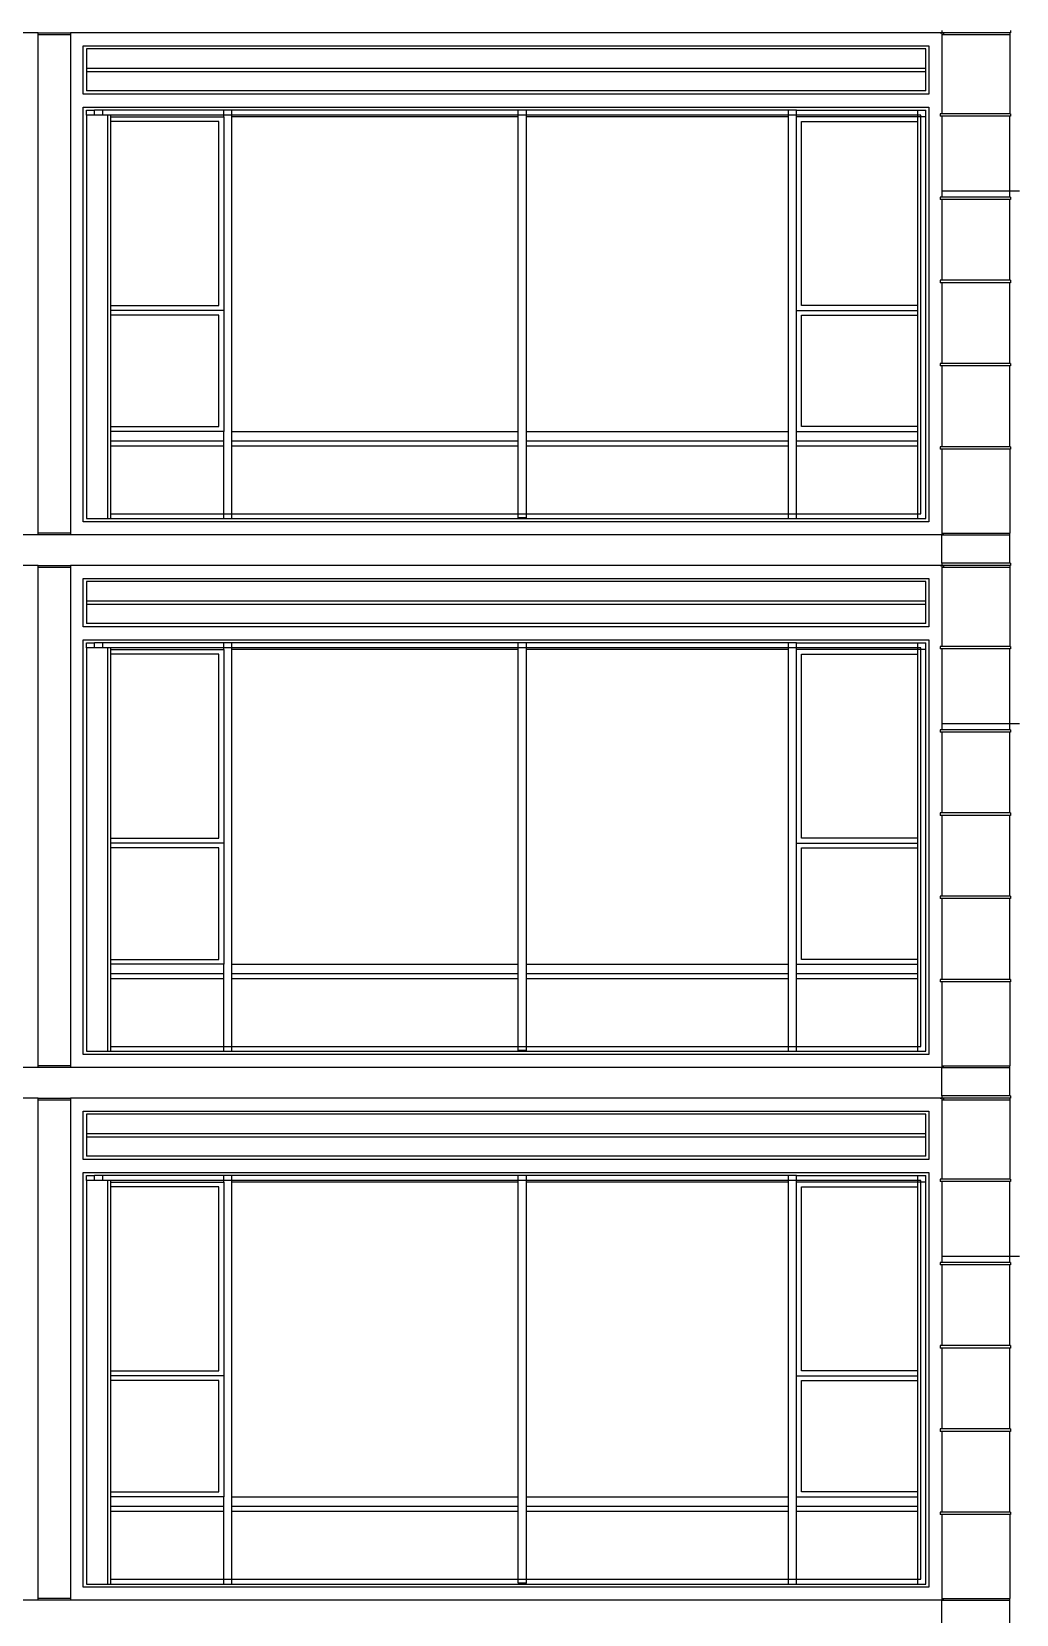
# Model space of a CAD drawing. Extents: x -311 to 61613, y 0 to 58400.
# Drawn here: x 20960 to 27061, y 20012 to 29817 of the extents above; entities that cross this region are included whole.
import ezdxf

# ---------------------------------------------------------------- set-up
doc = ezdxf.new("R2010")
doc.units = 0
doc.header["$LTSCALE"] = 1000
doc.header["$MEASUREMENT"] = 0
doc.layers.add('AD-AREA-OUTL', color=31, linetype='Continuous')

msp = doc.modelspace()

# ---------------------------------------------------------------- linework, layer by layer
at = {"layer": 'AD-AREA-OUTL', "color": 252}
for p, q in [((20999.8, 29810.1), (18157.4, 29810.1)), ((20999.8, 29810.1), (21199.8, 29810.1)), ((20999.8, 29800.1), (20999.8, 29810.1)), ((26589.9, 29810.1), (21199.8, 29810.1)), ((21199.8, 29810.1), (21199.8, 29800.1)), ((26589.9, 29810.1), (26599.8, 29810.1)), ((26589.9, 29810.1), (26589.9, 29809.2)), ((26599.8, 29809.2), (26589.9, 29809.2)), ((26599.8, 29824.3), (26599.8, 29810.1)), ((26609.7, 29809.2), (26599.8, 29809.2)), ((26599.8, 29809.2), (26599.8, 29800.1)), ((27019.9, 29809.2), (26609.7, 29809.2)), ((26609.7, 29809.2), (26609.7, 29800.1)), ((27025.2, 29809.2), (27019.9, 29809.2)), ((27019.9, 29809.2), (27019.9, 29800.1)), ((27025.2, 29824.3), (27025.2, 29809.2)), ((20999.8, 26710.1), (20999.8, 29800.1)), ((20999.8, 29800.1), (21199.8, 29800.1)), ((21199.8, 29800.1), (21199.8, 26710.1)), ((21279.9, 29430.1), (21279.9, 29730.1)), ((21279.9, 29730.1), (26519.7, 29730.1)), ((21299.6, 29710.1), (21299.6, 29590.1)), ((26500, 29710.1), (21299.6, 29710.1)), ((26500, 29590.1), (26500, 29710.1)), ((26519.7, 29730.1), (26519.7, 29430.1)), ((26599.8, 29800.1), (26609.7, 29800.1)), ((26599.8, 29800.1), (26599.8, 29308.4)), ((26609.7, 29800.1), (27019.9, 29800.1)), ((27019.9, 29800.1), (27019.9, 29308.4)), ((21299.6, 29590.1), (21299.6, 29570.1)), ((21299.6, 29590.1), (26500, 29590.1)), ((21299.6, 29570.1), (26500, 29570.1)), ((21299.6, 29570.1), (21299.6, 29450.1)), ((26500, 29570.1), (26500, 29590.1)), ((26500, 29450.1), (26500, 29570.1)), ((26519.7, 29430.1), (21279.9, 29430.1)), ((26500, 29450.1), (21299.6, 29450.1)), ((21279.9, 29350.1), (26519.7, 29350.1)), ((21279.9, 26780.1), (21279.9, 29350.1)), ((21299.6, 29330.1), (21349.7, 29330.1)), ((21299.6, 29300.1), (21299.6, 29330.1)), ((21399.8, 29330.1), (21349.7, 29330.1)), ((21349.7, 29300.1), (21349.7, 29330.1)), ((22149.8, 29330.1), (21399.8, 29330.1)), ((21399.8, 29300.1), (21399.8, 29330.1)), ((22199.9, 29330.1), (22149.8, 29330.1)), ((22149.8, 29300.1), (22149.8, 29330.1)), ((23974.8, 29330.1), (22199.9, 29330.1)), ((22199.9, 29300.1), (22199.9, 29330.1)), ((23974.8, 29300.1), (23974.8, 29330.1)), ((24024.9, 29330.1), (23974.8, 29330.1)), ((24024.9, 29300.1), (24024.9, 29330.1)), ((25649.8, 29330.1), (24024.9, 29330.1)), ((25699.8, 29330.1), (25649.8, 29330.1)), ((25649.8, 29300.1), (25649.8, 29330.1)), ((25699.8, 29330.1), (26449.9, 29330.1)), ((25699.8, 29300.1), (25699.8, 29330.1)), ((26449.9, 29330.1), (26500, 29330.1)), ((26449.9, 29300.1), (26449.9, 29330.1)), ((26500, 29290.1), (26500, 29330.1)), ((26519.7, 29350.1), (26519.7, 26780.1)), ((21299.6, 29300.1), (21299.6, 26800.1)), ((21349.7, 29300.1), (21299.6, 29300.1)), ((21399.8, 29300.1), (21349.7, 29300.1)), ((21429.8, 29300.1), (21399.8, 29300.1)), ((21429.8, 29300.1), (21429.8, 26800.1)), ((21449.9, 29300.1), (21429.8, 29300.1)), ((22149.8, 29300.1), (21449.9, 29300.1)), ((21449.9, 29290.1), (21449.9, 29300.1)), ((21449.9, 29260.1), (21449.9, 29290.1)), ((21449.9, 29290.1), (22149.8, 29290.1)), ((21449.9, 28120.1), (21449.9, 29260.1)), ((22119.9, 29260.1), (21449.9, 29260.1)), ((22119.9, 28120.1), (22119.9, 29260.1)), ((22199.9, 29300.1), (22149.8, 29300.1)), ((22149.8, 29290.1), (22149.8, 29300.1)), ((22149.8, 29290.1), (22149.8, 28090.1)), ((23974.8, 29300.1), (22199.9, 29300.1)), ((22199.9, 29290.1), (22199.9, 29300.1)), ((22199.9, 27340.1), (22199.9, 29290.1)), ((23974.8, 29290.1), (22199.9, 29290.1)), ((24024.9, 29300.1), (23974.8, 29300.1)), ((23974.8, 29290.1), (23974.8, 29300.1)), ((23974.8, 27340.1), (23974.8, 29290.1)), ((25649.8, 29300.1), (24024.9, 29300.1)), ((24024.9, 29290.1), (24024.9, 29300.1)), ((24024.9, 27340.1), (24024.9, 29290.1)), ((25649.8, 29290.1), (24024.9, 29290.1)), ((25699.8, 29300.1), (25649.8, 29300.1)), ((25649.8, 29290.1), (25649.8, 29300.1)), ((25649.8, 27340.1), (25649.8, 29290.1)), ((26449.9, 29300.1), (25699.8, 29300.1)), ((25699.8, 29290.1), (25699.8, 29300.1)), ((25699.8, 28090.1), (25699.8, 29290.1)), ((26449.9, 29290.1), (25699.8, 29290.1)), ((25729.8, 29260.1), (26449.9, 29260.1)), ((25729.8, 28120.1), (25729.8, 29260.1)), ((26470, 29300.1), (26449.9, 29300.1)), ((26449.9, 29290.1), (26449.9, 29300.1)), ((26449.9, 29260.1), (26449.9, 29290.1)), ((26470, 29290.1), (26449.9, 29290.1)), ((26449.9, 28120.1), (26449.9, 29260.1)), ((26470, 29290.1), (26470, 29300.1)), ((26500, 29290.1), (26470, 29290.1)), ((26470, 26830.1), (26470, 29290.1)), ((26500, 26800.1), (26500, 29290.1)), ((26599.8, 29308.4), (26589.9, 29308.4)), ((26589.9, 29308.4), (26589.9, 29293.4)), ((26599.8, 29293.4), (26589.9, 29293.4)), ((27019.9, 29308.4), (26599.8, 29308.4)), ((27019.9, 29293.4), (26599.8, 29293.4)), ((26599.8, 29293.4), (26599.8, 28830.1)), ((27025.2, 29308.4), (27019.9, 29308.4)), ((27025.2, 29293.4), (27019.9, 29293.4)), ((27019.9, 28830.1), (27019.9, 29293.4)), ((27025.2, 29308.4), (27025.2, 29293.4)), ((26599.8, 28830.1), (26599.8, 28792.6)), ((26599.8, 28830.1), (27019.9, 28830.1)), ((27019.9, 28792.6), (27019.9, 28830.1)), ((27019.9, 28830.1), (27079.9, 28830.1)), ((26599.8, 28792.6), (26589.9, 28792.6)), ((26589.9, 28792.6), (26589.9, 28777.6)), ((26599.8, 28777.6), (26589.9, 28777.6)), ((27019.9, 28792.6), (26599.8, 28792.6)), ((27019.9, 28777.6), (26599.8, 28777.6)), ((26599.8, 28777.6), (26599.8, 28276.8)), ((27025.2, 28792.6), (27019.9, 28792.6)), ((27025.2, 28777.6), (27019.9, 28777.6)), ((27019.9, 28276.8), (27019.9, 28777.6)), ((27025.2, 28792.6), (27025.2, 28777.6)), ((26599.8, 28276.8), (26589.9, 28276.8)), ((26589.9, 28276.8), (26589.9, 28261.7)), ((26599.8, 28261.7), (26589.9, 28261.7)), ((27019.9, 28276.8), (26599.8, 28276.8)), ((27019.9, 28261.7), (26599.8, 28261.7)), ((26599.8, 28261.7), (26599.8, 27760.9)), ((27025.2, 28276.8), (27019.9, 28276.8)), ((27025.2, 28261.7), (27019.9, 28261.7)), ((27019.9, 27760.9), (27019.9, 28261.7)), ((27025.2, 28276.8), (27025.2, 28261.7)), ((21449.9, 28090.1), (21449.9, 28120.1)), ((21449.9, 28120.1), (22119.9, 28120.1)), ((21449.9, 28060.1), (21449.9, 28090.1)), ((22149.8, 28090.1), (21449.9, 28090.1)), ((21449.9, 27370.1), (21449.9, 28060.1)), ((22119.9, 28060.1), (21449.9, 28060.1)), ((22119.9, 27370.1), (22119.9, 28060.1)), ((22149.8, 28090.1), (22149.8, 27340.1)), ((25699.8, 27340.1), (25699.8, 28090.1)), ((25699.8, 28090.1), (26449.9, 28090.1)), ((26449.9, 28120.1), (25729.8, 28120.1)), ((25729.8, 28060.1), (26449.9, 28060.1)), ((25729.8, 27370.1), (25729.8, 28060.1)), ((26449.9, 28090.1), (26449.9, 28120.1)), ((26449.9, 28060.1), (26449.9, 28090.1)), ((26449.9, 27370.1), (26449.9, 28060.1)), ((26599.8, 27760.9), (26589.9, 27760.9)), ((26589.9, 27760.9), (26589.9, 27745.9)), ((27019.9, 27760.9), (26599.8, 27760.9)), ((27025.2, 27760.9), (27019.9, 27760.9)), ((27025.2, 27760.9), (27025.2, 27745.9)), ((26599.8, 27745.9), (26589.9, 27745.9)), ((27019.9, 27745.9), (26599.8, 27745.9)), ((26599.8, 27745.9), (26599.8, 27245.1)), ((27025.2, 27745.9), (27019.9, 27745.9)), ((27019.9, 27245.1), (27019.9, 27745.9)), ((21449.9, 27340.1), (21449.9, 27370.1)), ((21449.9, 27370.1), (22119.9, 27370.1)), ((26449.9, 27370.1), (25729.8, 27370.1)), ((26449.9, 27340.1), (26449.9, 27370.1)), ((21449.9, 27280.1), (21449.9, 27340.1)), ((22149.8, 27340.1), (21449.9, 27340.1)), ((21449.9, 27250.1), (21449.9, 27280.1)), ((22149.8, 27280.1), (21449.9, 27280.1)), ((22149.8, 27280.1), (22149.8, 27340.1)), ((22149.8, 27250.1), (22149.8, 27280.1)), ((22199.9, 27280.1), (22199.9, 27340.1)), ((22199.9, 27340.1), (23974.8, 27340.1)), ((22199.9, 27250.1), (22199.9, 27280.1)), ((23974.8, 27280.1), (22199.9, 27280.1)), ((23974.8, 27280.1), (23974.8, 27340.1)), ((23974.8, 27250.1), (23974.8, 27280.1)), ((24024.9, 27280.1), (24024.9, 27340.1)), ((24024.9, 27340.1), (25649.8, 27340.1)), ((24024.9, 27250.1), (24024.9, 27280.1)), ((25649.8, 27280.1), (24024.9, 27280.1)), ((25649.8, 27280.1), (25649.8, 27340.1)), ((25649.8, 27250.1), (25649.8, 27280.1)), ((25699.8, 27280.1), (25699.8, 27340.1)), ((25699.8, 27340.1), (26449.9, 27340.1)), ((25699.8, 27250.1), (25699.8, 27280.1)), ((26449.9, 27280.1), (25699.8, 27280.1)), ((26449.9, 27280.1), (26449.9, 27340.1)), ((26449.9, 27250.1), (26449.9, 27280.1)), ((21449.9, 26830.1), (21449.9, 27250.1)), ((22149.8, 27250.1), (21449.9, 27250.1)), ((22149.8, 26830.1), (22149.8, 27250.1)), ((22199.9, 26830.1), (22199.9, 27250.1)), ((23974.8, 27250.1), (22199.9, 27250.1)), ((23974.8, 26830.1), (23974.8, 27250.1)), ((24024.9, 26830.1), (24024.9, 27250.1)), ((25649.8, 27250.1), (24024.9, 27250.1)), ((25649.8, 26830.1), (25649.8, 27250.1)), ((25699.8, 26830.1), (25699.8, 27250.1)), ((26449.9, 27250.1), (25699.8, 27250.1)), ((26449.9, 26830.1), (26449.9, 27250.1)), ((26599.8, 27245.1), (26589.9, 27245.1)), ((26589.9, 27245.1), (26589.9, 27230.1)), ((26599.8, 27230.1), (26589.9, 27230.1)), ((27019.9, 27245.1), (26599.8, 27245.1)), ((27019.9, 27230.1), (26599.8, 27230.1)), ((26599.8, 27230.1), (26599.8, 26710.1)), ((27025.2, 27245.1), (27019.9, 27245.1)), ((27025.2, 27230.1), (27019.9, 27230.1)), ((27019.9, 27230.1), (27019.9, 26710.1)), ((27025.2, 27245.1), (27025.2, 27230.1)), ((26519.7, 26780.1), (21279.9, 26780.1)), ((21299.6, 26800.1), (21429.8, 26800.1)), ((21429.8, 26800.1), (21449.9, 26800.1)), ((21449.9, 26800.1), (21449.9, 26830.1)), ((21449.9, 26830.1), (22149.8, 26830.1)), ((21449.9, 26800.1), (22149.8, 26800.1)), ((22149.8, 26800.1), (22149.8, 26830.1)), ((22149.8, 26830.1), (22199.9, 26830.1)), ((22149.8, 26800.1), (22199.9, 26800.1)), ((22199.9, 26800.1), (22199.9, 26830.1)), ((22199.9, 26830.1), (23974.8, 26830.1)), ((22199.9, 26800.1), (25649.8, 26800.1)), ((23974.8, 26830.1), (24024.9, 26830.1)), ((23974.8, 26806.2), (23974.8, 26830.1)), ((24024.9, 26806.2), (23974.8, 26806.2)), ((24024.9, 26830.1), (25649.8, 26830.1)), ((24024.9, 26806.2), (24024.9, 26830.1)), ((25649.8, 26830.1), (25699.8, 26830.1)), ((25649.8, 26800.1), (25649.8, 26830.1)), ((25649.8, 26800.1), (25699.8, 26800.1)), ((25699.8, 26830.1), (26449.9, 26830.1)), ((25699.8, 26800.1), (25699.8, 26830.1)), ((25699.8, 26800.1), (26449.9, 26800.1)), ((26449.9, 26800.1), (26449.9, 26830.1)), ((26449.9, 26830.1), (26470, 26830.1)), ((26449.9, 26800.1), (26500, 26800.1)), ((20999.8, 26700.1), (18149.7, 26700.1)), ((20999.8, 26700.1), (20999.8, 26710.1)), ((21199.8, 26710.1), (20999.8, 26710.1)), ((21199.8, 26700.1), (20999.8, 26700.1)), ((21199.8, 26710.1), (21199.8, 26700.1)), ((26599.8, 26700.1), (21199.8, 26700.1)), ((26599.8, 26710.1), (26609.7, 26710.1)), ((26599.8, 26710.1), (26599.8, 26700.1)), ((26599.8, 26700.1), (26609.7, 26700.1)), ((26599.8, 26524.2), (26599.8, 26700.1)), ((26609.7, 26710.1), (27019.9, 26710.1)), ((26609.7, 26700.1), (26609.7, 26710.1)), ((26609.7, 26700.1), (27019.9, 26700.1)), ((27019.9, 26700.1), (27019.9, 26710.1)), ((27019.9, 26524.2), (27019.9, 26700.1)), ((20999.8, 26510.1), (18157.4, 26510.1)), ((20999.8, 26510.1), (21199.8, 26510.1)), ((20999.8, 26500.1), (20999.8, 26510.1)), ((20999.8, 23410.1), (20999.8, 26500.1)), ((20999.8, 26500.1), (21199.8, 26500.1)), ((26589.9, 26510.1), (21199.8, 26510.1)), ((21199.8, 26510.1), (21199.8, 26500.1)), ((21199.8, 26500.1), (21199.8, 23410.1)), ((26589.9, 26510.1), (26599.8, 26510.1)), ((26589.9, 26510.1), (26589.9, 26509.2)), ((26599.8, 26509.2), (26589.9, 26509.2)), ((26599.8, 26524.2), (26599.8, 26510.1)), ((27019.9, 26524.2), (26599.8, 26524.2)), ((26609.7, 26509.2), (26599.8, 26509.2)), ((26599.8, 26509.2), (26599.8, 26500.1)), ((26599.8, 26500.1), (26609.7, 26500.1)), ((26599.8, 26500.1), (26599.8, 26008.4)), ((27019.9, 26509.2), (26609.7, 26509.2)), ((26609.7, 26509.2), (26609.7, 26500.1)), ((26609.7, 26500.1), (27019.9, 26500.1)), ((27025.2, 26524.2), (27019.9, 26524.2)), ((27025.2, 26509.2), (27019.9, 26509.2)), ((27019.9, 26509.2), (27019.9, 26500.1)), ((27019.9, 26500.1), (27019.9, 26008.4)), ((27025.2, 26524.2), (27025.2, 26509.2)), ((21279.9, 26130.1), (21279.9, 26430.1)), ((21279.9, 26430.1), (26519.7, 26430.1)), ((21299.6, 26410.1), (21299.6, 26290.1)), ((26500, 26410.1), (21299.6, 26410.1)), ((26500, 26290.1), (26500, 26410.1)), ((26519.7, 26430.1), (26519.7, 26130.1)), ((21299.6, 26290.1), (21299.6, 26270.1)), ((21299.6, 26290.1), (26500, 26290.1)), ((26500, 26270.1), (26500, 26290.1)), ((21299.6, 26270.1), (26500, 26270.1)), ((21299.6, 26270.1), (21299.6, 26150.1)), ((26500, 26150.1), (26500, 26270.1)), ((26519.7, 26130.1), (21279.9, 26130.1)), ((26500, 26150.1), (21299.6, 26150.1)), ((21279.9, 26050.1), (26519.7, 26050.1)), ((21279.9, 23480.1), (21279.9, 26050.1)), ((21299.6, 26030), (21349.7, 26030)), ((21299.6, 26000.1), (21299.6, 26030)), ((21299.6, 26000.1), (21299.6, 23500.1)), ((21349.7, 26000.1), (21299.6, 26000.1)), ((21399.8, 26030), (21349.7, 26030)), ((21349.7, 26000.1), (21349.7, 26030)), ((21399.8, 26000.1), (21349.7, 26000.1)), ((22149.8, 26030), (21399.8, 26030)), ((21399.8, 26000.1), (21399.8, 26030)), ((21429.8, 26000.1), (21399.8, 26000.1)), ((21429.8, 26000.1), (21429.8, 23500.1)), ((21449.9, 26000.1), (21429.8, 26000.1)), ((22149.8, 26000.1), (21449.9, 26000.1)), ((21449.9, 25990.1), (21449.9, 26000.1)), ((21449.9, 25960.1), (21449.9, 25990.1)), ((21449.9, 25990.1), (22149.8, 25990.1)), ((22199.9, 26030), (22149.8, 26030)), ((22149.8, 26000.1), (22149.8, 26030)), ((22199.9, 26000.1), (22149.8, 26000.1)), ((22149.8, 25990.1), (22149.8, 26000.1)), ((22149.8, 25990.1), (22149.8, 24790.1)), ((23974.8, 26030), (22199.9, 26030)), ((22199.9, 26000.1), (22199.9, 26030)), ((23974.8, 26000.1), (22199.9, 26000.1)), ((22199.9, 25990.1), (22199.9, 26000.1)), ((22199.9, 24040.1), (22199.9, 25990.1)), ((23974.8, 25990.1), (22199.9, 25990.1)), ((23974.8, 26000.1), (23974.8, 26030)), ((24024.9, 26030), (23974.8, 26030)), ((24024.9, 26000.1), (23974.8, 26000.1)), ((23974.8, 25990.1), (23974.8, 26000.1)), ((23974.8, 24040.1), (23974.8, 25990.1)), ((24024.9, 26000.1), (24024.9, 26030)), ((25649.8, 26030), (24024.9, 26030)), ((25649.8, 26000.1), (24024.9, 26000.1)), ((24024.9, 25990.1), (24024.9, 26000.1)), ((24024.9, 24040.1), (24024.9, 25990.1)), ((25649.8, 25990.1), (24024.9, 25990.1)), ((25699.8, 26030), (25649.8, 26030)), ((25649.8, 26000.1), (25649.8, 26030)), ((25699.8, 26000.1), (25649.8, 26000.1)), ((25649.8, 25990.1), (25649.8, 26000.1)), ((25649.8, 24040.1), (25649.8, 25990.1)), ((25699.8, 26030), (26449.9, 26030)), ((25699.8, 26000.1), (25699.8, 26030)), ((26449.9, 26000.1), (25699.8, 26000.1)), ((25699.8, 25990.1), (25699.8, 26000.1)), ((25699.8, 24790.1), (25699.8, 25990.1)), ((26449.9, 25990.1), (25699.8, 25990.1)), ((26449.9, 26030), (26500, 26030)), ((26449.9, 26000.1), (26449.9, 26030)), ((26470, 26000.1), (26449.9, 26000.1)), ((26449.9, 25990.1), (26449.9, 26000.1)), ((26449.9, 25960.1), (26449.9, 25990.1)), ((26470, 25990.1), (26449.9, 25990.1)), ((26470, 25990.1), (26470, 26000.1)), ((26500, 25990.1), (26470, 25990.1)), ((26470, 23530), (26470, 25990.1)), ((26500, 25990.1), (26500, 26030)), ((26500, 23500.1), (26500, 25990.1)), ((26519.7, 26050.1), (26519.7, 23480.1)), ((26599.8, 26008.4), (26589.9, 26008.4)), ((26589.9, 26008.4), (26589.9, 25993.4)), ((26599.8, 25993.4), (26589.9, 25993.4)), ((27019.9, 26008.4), (26599.8, 26008.4)), ((27019.9, 25993.4), (26599.8, 25993.4)), ((26599.8, 25993.4), (26599.8, 25530.1)), ((27025.2, 26008.4), (27019.9, 26008.4)), ((27025.2, 25993.4), (27019.9, 25993.4)), ((27019.9, 25530.1), (27019.9, 25993.4)), ((27025.2, 26008.4), (27025.2, 25993.4)), ((21449.9, 24820.1), (21449.9, 25960.1)), ((22119.9, 25960.1), (21449.9, 25960.1)), ((22119.9, 24820.1), (22119.9, 25960.1)), ((25729.8, 25960.1), (26449.9, 25960.1)), ((25729.8, 24820.1), (25729.8, 25960.1)), ((26449.9, 24820.1), (26449.9, 25960.1)), ((26599.8, 25530.1), (26599.8, 25492.6)), ((26599.8, 25530.1), (27019.9, 25530.1)), ((27019.9, 25492.6), (27019.9, 25530.1)), ((27019.9, 25530.1), (27079.9, 25530.1)), ((26599.8, 25492.6), (26589.9, 25492.6)), ((26589.9, 25492.6), (26589.9, 25477.6)), ((26599.8, 25477.6), (26589.9, 25477.6)), ((27019.9, 25492.6), (26599.8, 25492.6)), ((27019.9, 25477.6), (26599.8, 25477.6)), ((26599.8, 25477.6), (26599.8, 24976.7)), ((27025.2, 25492.6), (27019.9, 25492.6)), ((27025.2, 25477.6), (27019.9, 25477.6)), ((27019.9, 24976.7), (27019.9, 25477.6)), ((27025.2, 25492.6), (27025.2, 25477.6)), ((26599.8, 24976.7), (26589.9, 24976.7)), ((26589.9, 24976.7), (26589.9, 24961.7)), ((26599.8, 24961.7), (26589.9, 24961.7)), ((27019.9, 24976.7), (26599.8, 24976.7)), ((27019.9, 24961.7), (26599.8, 24961.7)), ((26599.8, 24961.7), (26599.8, 24460.9)), ((27025.2, 24976.7), (27019.9, 24976.7)), ((27025.2, 24961.7), (27019.9, 24961.7)), ((27019.9, 24460.9), (27019.9, 24961.7)), ((27025.2, 24976.7), (27025.2, 24961.7)), ((21449.9, 24790.1), (21449.9, 24820.1)), ((21449.9, 24820.1), (22119.9, 24820.1)), ((26449.9, 24820.1), (25729.8, 24820.1)), ((26449.9, 24790.1), (26449.9, 24820.1)), ((21449.9, 24760.1), (21449.9, 24790.1)), ((22149.8, 24790.1), (21449.9, 24790.1)), ((21449.9, 24070), (21449.9, 24760.1)), ((22119.9, 24760.1), (21449.9, 24760.1)), ((22119.9, 24070), (22119.9, 24760.1)), ((22149.8, 24790.1), (22149.8, 24040.1)), ((25699.8, 24040.1), (25699.8, 24790.1)), ((25699.8, 24790.1), (26449.9, 24790.1)), ((25729.8, 24760.1), (26449.9, 24760.1)), ((25729.8, 24070), (25729.8, 24760.1)), ((26449.9, 24760.1), (26449.9, 24790.1)), ((26449.9, 24070), (26449.9, 24760.1)), ((26599.8, 24460.9), (26589.9, 24460.9)), ((26589.9, 24460.9), (26589.9, 24445.9)), ((26599.8, 24445.9), (26589.9, 24445.9)), ((27019.9, 24460.9), (26599.8, 24460.9)), ((27019.9, 24445.9), (26599.8, 24445.9)), ((26599.8, 24445.9), (26599.8, 23945.1)), ((27025.2, 24460.9), (27019.9, 24460.9)), ((27025.2, 24445.9), (27019.9, 24445.9)), ((27019.9, 23945.1), (27019.9, 24445.9)), ((27025.2, 24460.9), (27025.2, 24445.9)), ((21449.9, 24040.1), (21449.9, 24070)), ((21449.9, 24070), (22119.9, 24070)), ((21449.9, 23980.1), (21449.9, 24040.1)), ((22149.8, 24040.1), (21449.9, 24040.1)), ((22149.8, 23980.1), (22149.8, 24040.1)), ((22199.9, 23980.1), (22199.9, 24040.1)), ((22199.9, 24040.1), (23974.8, 24040.1)), ((23974.8, 23980.1), (23974.8, 24040.1)), ((24024.9, 23980.1), (24024.9, 24040.1)), ((24024.9, 24040.1), (25649.8, 24040.1)), ((25649.8, 23980.1), (25649.8, 24040.1)), ((25699.8, 23980.1), (25699.8, 24040.1)), ((25699.8, 24040.1), (26449.9, 24040.1)), ((26449.9, 24070), (25729.8, 24070)), ((26449.9, 24040.1), (26449.9, 24070)), ((26449.9, 23980.1), (26449.9, 24040.1)), ((21449.9, 23950.1), (21449.9, 23980.1)), ((22149.8, 23980.1), (21449.9, 23980.1)), ((21449.9, 23530), (21449.9, 23950.1)), ((22149.8, 23950.1), (21449.9, 23950.1)), ((22149.8, 23950.1), (22149.8, 23980.1)), ((22149.8, 23530), (22149.8, 23950.1)), ((22199.9, 23950.1), (22199.9, 23980.1)), ((23974.8, 23980.1), (22199.9, 23980.1)), ((22199.9, 23530), (22199.9, 23950.1)), ((23974.8, 23950.1), (22199.9, 23950.1)), ((23974.8, 23950.1), (23974.8, 23980.1)), ((23974.8, 23530), (23974.8, 23950.1)), ((24024.9, 23950.1), (24024.9, 23980.1)), ((25649.8, 23980.1), (24024.9, 23980.1)), ((24024.9, 23530), (24024.9, 23950.1)), ((25649.8, 23950.1), (24024.9, 23950.1)), ((25649.8, 23950.1), (25649.8, 23980.1)), ((25649.8, 23530), (25649.8, 23950.1)), ((25699.8, 23950.1), (25699.8, 23980.1)), ((26449.9, 23980.1), (25699.8, 23980.1)), ((25699.8, 23530), (25699.8, 23950.1)), ((26449.9, 23950.1), (25699.8, 23950.1)), ((26449.9, 23950.1), (26449.9, 23980.1)), ((26449.9, 23530), (26449.9, 23950.1)), ((26599.8, 23945.1), (26589.9, 23945.1)), ((26589.9, 23945.1), (26589.9, 23930.1)), ((26599.8, 23930.1), (26589.9, 23930.1)), ((27019.9, 23945.1), (26599.8, 23945.1)), ((27019.9, 23930.1), (26599.8, 23930.1)), ((26599.8, 23930.1), (26599.8, 23410.1)), ((27025.2, 23945.1), (27019.9, 23945.1)), ((27025.2, 23930.1), (27019.9, 23930.1)), ((27019.9, 23930.1), (27019.9, 23410.1)), ((27025.2, 23945.1), (27025.2, 23930.1)), ((26519.7, 23480.1), (21279.9, 23480.1)), ((21299.6, 23500.1), (21429.8, 23500.1)), ((21429.8, 23500.1), (21449.9, 23500.1)), ((21449.9, 23500.1), (21449.9, 23530)), ((21449.9, 23530), (22149.8, 23530)), ((21449.9, 23500.1), (22149.8, 23500.1)), ((22149.8, 23500.1), (22149.8, 23530)), ((22149.8, 23530), (22199.9, 23530)), ((22149.8, 23500.1), (22199.9, 23500.1)), ((22199.9, 23500.1), (22199.9, 23530)), ((22199.9, 23530), (23974.8, 23530)), ((22199.9, 23500.1), (25649.8, 23500.1)), ((23974.8, 23530), (24024.9, 23530)), ((23974.8, 23506.1), (23974.8, 23530)), ((24024.9, 23506.1), (23974.8, 23506.1)), ((24024.9, 23530), (25649.8, 23530)), ((24024.9, 23506.1), (24024.9, 23530)), ((25649.8, 23530), (25699.8, 23530)), ((25649.8, 23500.1), (25649.8, 23530)), ((25649.8, 23500.1), (25699.8, 23500.1)), ((25699.8, 23530), (26449.9, 23530)), ((25699.8, 23500.1), (25699.8, 23530)), ((25699.8, 23500.1), (26449.9, 23500.1)), ((26449.9, 23530), (26470, 23530)), ((26449.9, 23500.1), (26449.9, 23530)), ((26449.9, 23500.1), (26500, 23500.1)), ((20999.8, 23400.1), (18149.7, 23400.1)), ((20999.8, 23400.1), (20999.8, 23410.1)), ((21199.8, 23410.1), (20999.8, 23410.1)), ((21199.8, 23400.1), (20999.8, 23400.1)), ((21199.8, 23410.1), (21199.8, 23400.1)), ((26599.8, 23400.1), (21199.8, 23400.1)), ((26599.8, 23410.1), (26609.7, 23410.1)), ((26599.8, 23410.1), (26599.8, 23400.1)), ((26599.8, 23400.1), (26609.7, 23400.1)), ((26599.8, 23224.2), (26599.8, 23400.1)), ((26609.7, 23410.1), (27019.9, 23410.1)), ((26609.7, 23400.1), (26609.7, 23410.1)), ((26609.7, 23400.1), (27019.9, 23400.1)), ((27019.9, 23400.1), (27019.9, 23410.1)), ((27019.9, 23224.2), (27019.9, 23400.1)), ((20999.8, 23210), (18157.4, 23210)), ((20999.8, 23210), (21199.8, 23210)), ((20999.8, 23200.1), (20999.8, 23210)), ((20999.8, 20110), (20999.8, 23200.1)), ((20999.8, 23200.1), (21199.8, 23200.1)), ((26589.9, 23210), (21199.8, 23210)), ((21199.8, 23210), (21199.8, 23200.1)), ((21199.8, 23200.1), (21199.8, 20110)), ((26589.9, 23210), (26599.8, 23210)), ((26589.9, 23210), (26589.9, 23209.2)), ((26599.8, 23209.2), (26589.9, 23209.2)), ((26599.8, 23224.2), (26599.8, 23210)), ((27019.9, 23224.2), (26599.8, 23224.2)), ((26609.7, 23209.2), (26599.8, 23209.2)), ((26599.8, 23209.2), (26599.8, 23200.1)), ((26599.8, 23200.1), (26609.7, 23200.1)), ((26599.8, 23200.1), (26599.8, 22708.4)), ((27019.9, 23209.2), (26609.7, 23209.2)), ((26609.7, 23209.2), (26609.7, 23200.1)), ((26609.7, 23200.1), (27019.9, 23200.1)), ((27025.2, 23224.2), (27019.9, 23224.2)), ((27025.2, 23209.2), (27019.9, 23209.2)), ((27019.9, 23209.2), (27019.9, 23200.1)), ((27019.9, 23200.1), (27019.9, 22708.4)), ((27025.2, 23224.2), (27025.2, 23209.2)), ((21279.9, 22830.1), (21279.9, 23130.1)), ((21279.9, 23130.1), (26519.7, 23130.1)), ((21299.6, 23110.1), (21299.6, 22990.1)), ((26500, 23110.1), (21299.6, 23110.1)), ((26500, 22990.1), (26500, 23110.1)), ((26519.7, 23130.1), (26519.7, 22830.1)), ((21299.6, 22990.1), (21299.6, 22970)), ((21299.6, 22990.1), (26500, 22990.1)), ((21299.6, 22970), (26500, 22970)), ((21299.6, 22970), (21299.6, 22850.1)), ((26500, 22970), (26500, 22990.1)), ((26500, 22850.1), (26500, 22970)), ((26500, 22850.1), (21299.6, 22850.1)), ((26519.7, 22830.1), (21279.9, 22830.1)), ((21279.9, 22750.1), (26519.7, 22750.1)), ((21279.9, 20180.1), (21279.9, 22750.1)), ((26519.7, 22750.1), (26519.7, 20180.1)), ((21299.6, 22730.1), (21349.7, 22730.1)), ((21299.6, 22700.1), (21299.6, 22730.1)), ((21299.6, 22700.1), (21299.6, 20200.1)), ((21349.7, 22700.1), (21299.6, 22700.1)), ((21399.8, 22730.1), (21349.7, 22730.1)), ((21349.7, 22700.1), (21349.7, 22730.1)), ((21399.8, 22700.1), (21349.7, 22700.1)), ((22149.8, 22730.1), (21399.8, 22730.1)), ((21399.8, 22700.1), (21399.8, 22730.1)), ((21429.8, 22700.1), (21399.8, 22700.1)), ((21429.8, 22700.1), (21429.8, 20200.1)), ((21449.9, 22700.1), (21429.8, 22700.1)), ((22149.8, 22700.1), (21449.9, 22700.1)), ((21449.9, 22690), (21449.9, 22700.1)), ((21449.9, 22660.1), (21449.9, 22690)), ((21449.9, 22690), (22149.8, 22690)), ((21449.9, 21520.1), (21449.9, 22660.1)), ((22119.9, 22660.1), (21449.9, 22660.1)), ((22119.9, 21520.1), (22119.9, 22660.1)), ((22199.9, 22730.1), (22149.8, 22730.1)), ((22149.8, 22700.1), (22149.8, 22730.1)), ((22199.9, 22700.1), (22149.8, 22700.1)), ((22149.8, 22690), (22149.8, 22700.1)), ((22149.8, 22690), (22149.8, 21490.1)), ((23974.8, 22730.1), (22199.9, 22730.1)), ((22199.9, 22700.1), (22199.9, 22730.1)), ((23974.8, 22700.1), (22199.9, 22700.1)), ((22199.9, 22690), (22199.9, 22700.1)), ((22199.9, 20740.1), (22199.9, 22690)), ((23974.8, 22690), (22199.9, 22690)), ((23974.8, 22700.1), (23974.8, 22730.1)), ((24024.9, 22730.1), (23974.8, 22730.1)), ((24024.9, 22700.1), (23974.8, 22700.1)), ((23974.8, 22690), (23974.8, 22700.1)), ((23974.8, 20740.1), (23974.8, 22690)), ((24024.9, 22700.1), (24024.9, 22730.1)), ((25649.8, 22730.1), (24024.9, 22730.1)), ((25649.8, 22700.1), (24024.9, 22700.1)), ((24024.9, 22690), (24024.9, 22700.1)), ((24024.9, 20740.1), (24024.9, 22690)), ((25649.8, 22690), (24024.9, 22690)), ((25699.8, 22730.1), (25649.8, 22730.1)), ((25649.8, 22700.1), (25649.8, 22730.1)), ((25699.8, 22700.1), (25649.8, 22700.1)), ((25649.8, 22690), (25649.8, 22700.1)), ((25649.8, 20740.1), (25649.8, 22690)), ((25699.8, 22730.1), (26449.9, 22730.1)), ((25699.8, 22700.1), (25699.8, 22730.1)), ((26449.9, 22700.1), (25699.8, 22700.1)), ((25699.8, 22690), (25699.8, 22700.1)), ((25699.8, 21490.1), (25699.8, 22690)), ((26449.9, 22690), (25699.8, 22690)), ((25729.8, 22660.1), (26449.9, 22660.1)), ((25729.8, 21520.1), (25729.8, 22660.1)), ((26449.9, 22730.1), (26500, 22730.1)), ((26449.9, 22700.1), (26449.9, 22730.1)), ((26470, 22700.1), (26449.9, 22700.1)), ((26449.9, 22690), (26449.9, 22700.1)), ((26449.9, 22660.1), (26449.9, 22690)), ((26470, 22690), (26449.9, 22690)), ((26449.9, 21520.1), (26449.9, 22660.1)), ((26470, 22690), (26470, 22700.1)), ((26500, 22690), (26470, 22690)), ((26470, 20230.1), (26470, 22690)), ((26500, 22690), (26500, 22730.1)), ((26500, 20200.1), (26500, 22690)), ((26599.8, 22708.4), (26589.9, 22708.4)), ((26589.9, 22708.4), (26589.9, 22693.4)), ((26599.8, 22693.4), (26589.9, 22693.4)), ((27019.9, 22708.4), (26599.8, 22708.4)), ((27019.9, 22693.4), (26599.8, 22693.4)), ((26599.8, 22693.4), (26599.8, 22230.1)), ((27025.2, 22708.4), (27019.9, 22708.4)), ((27025.2, 22693.4), (27019.9, 22693.4)), ((27019.9, 22230.1), (27019.9, 22693.4)), ((27025.2, 22708.4), (27025.2, 22693.4)), ((26599.8, 22192.6), (26589.9, 22192.6)), ((26589.9, 22192.6), (26589.9, 22177.6)), ((26599.8, 22177.6), (26589.9, 22177.6)), ((26599.8, 22230.1), (26599.8, 22192.6)), ((26599.8, 22230.1), (27019.9, 22230.1)), ((27019.9, 22192.6), (26599.8, 22192.6)), ((27019.9, 22177.6), (26599.8, 22177.6)), ((26599.8, 22177.6), (26599.8, 21676.7)), ((27019.9, 22192.6), (27019.9, 22230.1)), ((27019.9, 22230.1), (27079.9, 22230.1)), ((27025.2, 22192.6), (27019.9, 22192.6)), ((27025.2, 22177.6), (27019.9, 22177.6)), ((27019.9, 21676.7), (27019.9, 22177.6)), ((27025.2, 22192.6), (27025.2, 22177.6)), ((26599.8, 21676.7), (26589.9, 21676.7)), ((26589.9, 21676.7), (26589.9, 21661.7)), ((27019.9, 21676.7), (26599.8, 21676.7)), ((27025.2, 21676.7), (27019.9, 21676.7)), ((27025.2, 21676.7), (27025.2, 21661.7)), ((26599.8, 21661.7), (26589.9, 21661.7)), ((27019.9, 21661.7), (26599.8, 21661.7)), ((26599.8, 21661.7), (26599.8, 21160.9)), ((27025.2, 21661.7), (27019.9, 21661.7)), ((27019.9, 21160.9), (27019.9, 21661.7)), ((21449.9, 21490.1), (21449.9, 21520.1)), ((21449.9, 21520.1), (22119.9, 21520.1)), ((21449.9, 21460.1), (21449.9, 21490.1)), ((22149.8, 21490.1), (21449.9, 21490.1)), ((22149.8, 21490.1), (22149.8, 20740.1)), ((25699.8, 20740.1), (25699.8, 21490.1)), ((25699.8, 21490.1), (26449.9, 21490.1)), ((26449.9, 21520.1), (25729.8, 21520.1)), ((26449.9, 21490.1), (26449.9, 21520.1)), ((26449.9, 21460.1), (26449.9, 21490.1)), ((21449.9, 20770.1), (21449.9, 21460.1)), ((22119.9, 21460.1), (21449.9, 21460.1)), ((22119.9, 20770.1), (22119.9, 21460.1)), ((25729.8, 21460.1), (26449.9, 21460.1)), ((25729.8, 20770.1), (25729.8, 21460.1)), ((26449.9, 20770.1), (26449.9, 21460.1)), ((26599.8, 21160.9), (26589.9, 21160.9)), ((26589.9, 21160.9), (26589.9, 21145.9)), ((26599.8, 21145.9), (26589.9, 21145.9)), ((27019.9, 21160.9), (26599.8, 21160.9)), ((27019.9, 21145.9), (26599.8, 21145.9)), ((26599.8, 21145.9), (26599.8, 20645.1)), ((27025.2, 21160.9), (27019.9, 21160.9)), ((27025.2, 21145.9), (27019.9, 21145.9)), ((27019.9, 20645.1), (27019.9, 21145.9)), ((27025.2, 21160.9), (27025.2, 21145.9)), ((21449.9, 20740.1), (21449.9, 20770.1)), ((21449.9, 20770.1), (22119.9, 20770.1)), ((21449.9, 20680.1), (21449.9, 20740.1)), ((22149.8, 20740.1), (21449.9, 20740.1)), ((22149.8, 20680.1), (22149.8, 20740.1)), ((22199.9, 20680.1), (22199.9, 20740.1)), ((22199.9, 20740.1), (23974.8, 20740.1)), ((23974.8, 20680.1), (23974.8, 20740.1)), ((24024.9, 20680.1), (24024.9, 20740.1)), ((24024.9, 20740.1), (25649.8, 20740.1)), ((25649.8, 20680.1), (25649.8, 20740.1)), ((25699.8, 20680.1), (25699.8, 20740.1)), ((25699.8, 20740.1), (26449.9, 20740.1)), ((26449.9, 20770.1), (25729.8, 20770.1)), ((26449.9, 20740.1), (26449.9, 20770.1)), ((26449.9, 20680.1), (26449.9, 20740.1)), ((21449.9, 20650.1), (21449.9, 20680.1)), ((22149.8, 20680.1), (21449.9, 20680.1)), ((21449.9, 20230.1), (21449.9, 20650.1)), ((22149.8, 20650.1), (21449.9, 20650.1)), ((22149.8, 20650.1), (22149.8, 20680.1)), ((22149.8, 20230.1), (22149.8, 20650.1)), ((22199.9, 20650.1), (22199.9, 20680.1)), ((23974.8, 20680.1), (22199.9, 20680.1)), ((22199.9, 20230.1), (22199.9, 20650.1)), ((23974.8, 20650.1), (22199.9, 20650.1)), ((23974.8, 20650.1), (23974.8, 20680.1)), ((23974.8, 20230.1), (23974.8, 20650.1)), ((24024.9, 20650.1), (24024.9, 20680.1)), ((25649.8, 20680.1), (24024.9, 20680.1)), ((24024.9, 20230.1), (24024.9, 20650.1)), ((25649.8, 20650.1), (24024.9, 20650.1)), ((25649.8, 20650.1), (25649.8, 20680.1)), ((25649.8, 20230.1), (25649.8, 20650.1)), ((25699.8, 20650.1), (25699.8, 20680.1)), ((26449.9, 20680.1), (25699.8, 20680.1)), ((25699.8, 20230.1), (25699.8, 20650.1)), ((26449.9, 20650.1), (25699.8, 20650.1)), ((26449.9, 20650.1), (26449.9, 20680.1)), ((26449.9, 20230.1), (26449.9, 20650.1)), ((26599.8, 20645.1), (26589.9, 20645.1)), ((26589.9, 20645.1), (26589.9, 20630.1)), ((26599.8, 20630.1), (26589.9, 20630.1)), ((27019.9, 20645.1), (26599.8, 20645.1)), ((27019.9, 20630.1), (26599.8, 20630.1)), ((26599.8, 20630.1), (26599.8, 20110)), ((27025.2, 20645.1), (27019.9, 20645.1)), ((27025.2, 20630.1), (27019.9, 20630.1)), ((27019.9, 20630.1), (27019.9, 20110)), ((27025.2, 20645.1), (27025.2, 20630.1)), ((21299.6, 20200.1), (21429.8, 20200.1)), ((21429.8, 20200.1), (21449.9, 20200.1)), ((21449.9, 20200.1), (21449.9, 20230.1)), ((21449.9, 20230.1), (22149.8, 20230.1)), ((21449.9, 20200.1), (22149.8, 20200.1)), ((22149.8, 20200.1), (22149.8, 20230.1)), ((22149.8, 20230.1), (22199.9, 20230.1)), ((22149.8, 20200.1), (22199.9, 20200.1)), ((22199.9, 20200.1), (22199.9, 20230.1)), ((22199.9, 20230.1), (23974.8, 20230.1)), ((22199.9, 20200.1), (25649.8, 20200.1)), ((23974.8, 20230.1), (24024.9, 20230.1)), ((23974.8, 20206.1), (23974.8, 20230.1)), ((24024.9, 20206.1), (23974.8, 20206.1)), ((24024.9, 20230.1), (25649.8, 20230.1)), ((24024.9, 20206.1), (24024.9, 20230.1)), ((25649.8, 20230.1), (25699.8, 20230.1)), ((25649.8, 20200.1), (25649.8, 20230.1)), ((25649.8, 20200.1), (25699.8, 20200.1)), ((25699.8, 20230.1), (26449.9, 20230.1)), ((25699.8, 20200.1), (25699.8, 20230.1)), ((25699.8, 20200.1), (26449.9, 20200.1)), ((26449.9, 20200.1), (26449.9, 20230.1)), ((26449.9, 20230.1), (26470, 20230.1)), ((26449.9, 20200.1), (26500, 20200.1)), ((20999.8, 20100.1), (20999.8, 20110)), ((21199.8, 20110), (20999.8, 20110)), ((21199.8, 20110), (21199.8, 20100.1)), ((26519.7, 20180.1), (21279.9, 20180.1)), ((26599.8, 20110), (26609.7, 20110)), ((26599.8, 20110), (26599.8, 20100.1)), ((26609.7, 20110), (27019.9, 20110)), ((26609.7, 20100.1), (26609.7, 20110)), ((27019.9, 20100.1), (27019.9, 20110)), ((20999.8, 20100.1), (18149.7, 20100.1)), ((21199.8, 20100.1), (20999.8, 20100.1)), ((26599.8, 20100.1), (21199.8, 20100.1)), ((26599.8, 20100.1), (26609.7, 20100.1)), ((26599.8, 19924.2), (26599.8, 20100.1)), ((26609.7, 20100.1), (27019.9, 20100.1)), ((27019.9, 19924.2), (27019.9, 20100.1))]:
    msp.add_line(p, q, dxfattribs=at)

doc.saveas('drawing.dxf')
